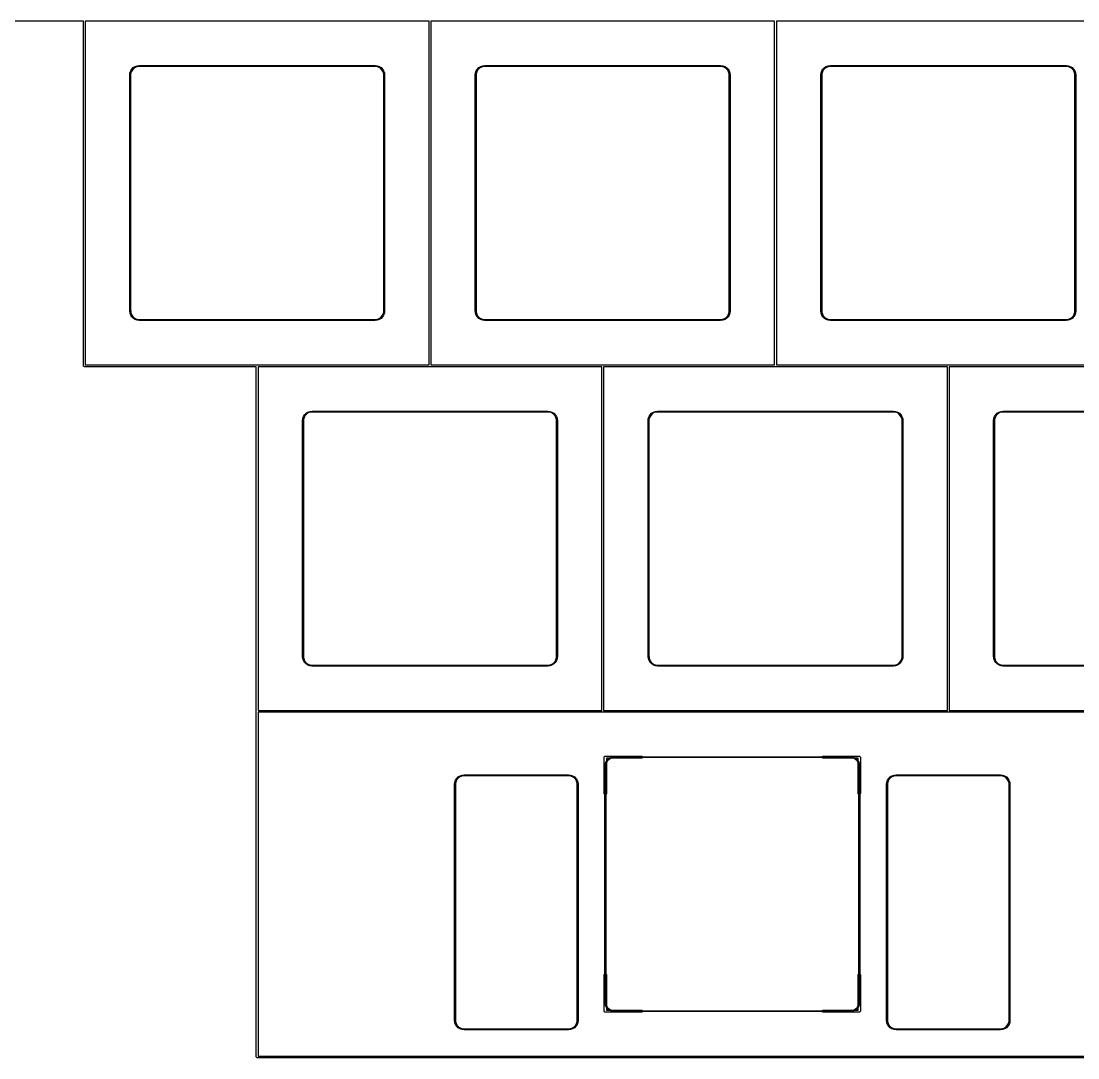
# Model space of a CAD drawing. Extents: x 116 to 435, y -379 to -284.
# Drawn here: x 255.4 to 313.7, y -379.2 to -322.1 of the extents above; entities that cross this region are included whole.
import ezdxf

# ---------------------------------------------------------------- set-up
doc = ezdxf.new("R2010")
doc.units = 0
doc.layers.add('BLACK', color=7, linetype='CONTINUOUS')

msp = doc.modelspace()

# ---------------------------------------------------------------- linework, layer by layer
at = {"layer": 'BLACK', "linetype": 'CONTINUOUS'}
for p, q in [((258.856099, -322.099286), (254.143599, -322.099286)), ((258.856099, -341.099286), (258.856099, -322.099286)), ((258.956099, -322.099286), (258.956099, -341.049286)), ((273.193599, -322.099286), (258.956099, -322.099286)), ((277.906099, -322.099286), (273.193599, -322.099286)), ((277.906099, -341.049286), (277.906099, -322.099286)), ((278.006099, -322.099286), (278.006099, -341.049286)), ((292.243599, -322.099286), (278.006099, -322.099286)), ((296.956099, -322.099286), (292.243599, -322.099286)), ((296.956099, -341.049286), (296.956099, -322.099286)), ((297.056099, -322.099286), (297.056099, -341.049286)), ((311.293599, -322.099286), (297.056099, -322.099286)), ((316.006099, -322.099286), (311.293599, -322.099286)), ((261.406099, -325.074285), (261.419265, -324.957464)), ((261.419265, -324.957464), (261.458095, -324.846501)), ((261.4561, -325.011753), (261.456099, -325.074285)), ((261.488473, -324.890947), (261.4561, -325.011753)), ((261.458095, -324.846501), (261.520643, -324.746961)), ((261.551009, -324.782637), (261.488473, -324.890947)), ((261.520643, -324.746961), (261.603772, -324.663834)), ((261.639446, -324.694201), (261.551009, -324.782637)), ((261.603772, -324.663834), (261.703314, -324.601289)), ((261.747759, -324.631668), (261.639446, -324.694201)), ((261.703314, -324.601289), (261.814277, -324.562462)), ((261.868565, -324.599299), (261.747759, -324.631668)), ((261.814277, -324.562462), (261.930948, -324.549315)), ((261.931099, -324.599299), (261.868565, -324.599299)), ((261.930948, -324.549315), (261.931099, -324.549286)), ((261.931099, -324.549286), (274.931099, -324.549286)), ((261.931099, -324.599286), (261.931099, -324.599299)), ((274.931099, -324.599286), (261.931099, -324.599286)), ((274.931099, -324.549286), (275.047924, -324.562449)), ((274.993635, -324.599286), (274.931099, -324.599286)), ((275.114445, -324.631656), (274.993635, -324.599286)), ((275.047924, -324.562449), (275.158891, -324.601277)), ((275.222761, -324.69419), (275.114445, -324.631656)), ((275.158891, -324.601277), (275.258435, -324.663823)), ((275.311201, -324.782628), (275.222761, -324.69419)), ((275.258435, -324.663823), (275.341567, -324.746952)), ((275.373739, -324.890942), (275.311201, -324.782628)), ((275.341567, -324.746952), (275.404117, -324.846495)), ((275.406113, -325.011751), (275.373739, -324.890942)), ((275.404117, -324.846495), (275.442948, -324.957461)), ((275.406113, -325.07421), (275.406113, -325.011751)), ((275.442948, -324.957461), (275.456114, -325.074285)), ((280.456099, -325.074285), (280.469265, -324.957464)), ((280.469265, -324.957464), (280.508095, -324.846501)), ((280.5061, -325.011753), (280.506099, -325.074285)), ((280.538473, -324.890947), (280.5061, -325.011753)), ((280.508095, -324.846501), (280.570643, -324.746961)), ((280.601009, -324.782637), (280.538473, -324.890947)), ((280.570643, -324.746961), (280.653772, -324.663834)), ((280.689446, -324.694201), (280.601009, -324.782637)), ((280.653772, -324.663834), (280.753314, -324.601289)), ((280.797759, -324.631668), (280.689446, -324.694201)), ((280.753314, -324.601289), (280.864277, -324.562462)), ((280.918565, -324.599299), (280.797759, -324.631668)), ((280.864277, -324.562462), (280.980948, -324.549315)), ((280.981099, -324.599299), (280.918565, -324.599299)), ((280.980948, -324.549315), (280.981099, -324.549286)), ((280.981099, -324.549286), (293.981099, -324.549286)), ((280.981099, -324.599286), (280.981099, -324.599299)), ((293.981099, -324.599286), (280.981099, -324.599286)), ((293.981099, -324.549286), (294.097924, -324.562449)), ((294.043635, -324.599286), (293.981099, -324.599286)), ((294.164445, -324.631656), (294.043635, -324.599286)), ((294.097924, -324.562449), (294.208891, -324.601277)), ((294.272761, -324.69419), (294.164445, -324.631656)), ((294.208891, -324.601277), (294.308435, -324.663823)), ((294.361201, -324.782628), (294.272761, -324.69419)), ((294.308435, -324.663823), (294.391567, -324.746952)), ((294.423739, -324.890942), (294.361201, -324.782628)), ((294.391567, -324.746952), (294.454117, -324.846495)), ((294.456113, -325.011751), (294.423739, -324.890942)), ((294.454117, -324.846495), (294.492948, -324.957461)), ((294.456113, -325.07421), (294.456113, -325.011751)), ((294.492948, -324.957461), (294.506114, -325.074285)), ((299.506099, -325.074285), (299.519265, -324.957464)), ((299.519265, -324.957464), (299.558095, -324.846501)), ((299.5561, -325.011753), (299.556099, -325.074285)), ((299.588473, -324.890947), (299.5561, -325.011753)), ((299.558095, -324.846501), (299.620643, -324.746961)), ((299.651009, -324.782637), (299.588473, -324.890947)), ((299.620643, -324.746961), (299.703772, -324.663834)), ((299.739446, -324.694201), (299.651009, -324.782637)), ((299.703772, -324.663834), (299.803314, -324.601289)), ((299.847759, -324.631668), (299.739446, -324.694201)), ((299.803314, -324.601289), (299.914277, -324.562462)), ((299.968565, -324.599299), (299.847759, -324.631668)), ((299.914277, -324.562462), (300.030948, -324.549315)), ((300.031099, -324.599299), (299.968565, -324.599299)), ((300.030948, -324.549315), (300.031099, -324.549286)), ((300.031099, -324.549286), (313.031099, -324.549286)), ((300.031099, -324.599286), (300.031099, -324.599299)), ((313.031099, -324.599286), (300.031099, -324.599286)), ((313.031099, -324.549286), (313.147924, -324.562449)), ((313.093635, -324.599286), (313.031099, -324.599286)), ((313.214445, -324.631656), (313.093635, -324.599286)), ((313.147924, -324.562449), (313.258891, -324.601277)), ((313.322761, -324.69419), (313.214445, -324.631656)), ((313.258891, -324.601277), (313.358435, -324.663823)), ((313.411201, -324.782628), (313.322761, -324.69419)), ((313.358435, -324.663823), (313.441567, -324.746952)), ((313.473739, -324.890942), (313.411201, -324.782628)), ((313.441567, -324.746952), (313.504117, -324.846495)), ((313.506113, -325.011751), (313.473739, -324.890942)), ((313.504117, -324.846495), (313.542948, -324.957461)), ((313.506113, -325.07421), (313.506113, -325.011751)), ((313.542948, -324.957461), (313.556114, -325.074285)), ((261.406099, -325.074286), (261.406099, -325.074285)), ((261.406099, -338.074286), (261.406099, -325.074286)), ((261.456099, -325.074285), (261.456099, -325.074286)), ((261.456099, -325.074286), (261.456099, -338.064663)), ((275.406099, -325.074286), (275.406113, -325.07421)), ((275.406099, -338.074286), (275.406099, -325.074286)), ((275.456114, -325.074285), (275.456099, -325.074285)), ((275.456099, -325.074285), (275.456099, -325.074286)), ((275.456099, -325.074286), (275.456099, -338.074285)), ((280.456099, -325.074286), (280.456099, -325.074285)), ((280.456099, -338.074286), (280.456099, -325.074286)), ((280.506099, -325.074285), (280.506099, -325.074286)), ((280.506099, -325.074286), (280.506099, -338.064663)), ((294.456099, -325.074286), (294.456113, -325.07421)), ((294.456099, -338.074286), (294.456099, -325.074286)), ((294.506114, -325.074285), (294.506099, -325.074285)), ((294.506099, -325.074285), (294.506099, -325.074286)), ((294.506099, -325.074286), (294.506099, -338.074285)), ((299.506099, -325.074286), (299.506099, -325.074285)), ((299.506099, -338.074286), (299.506099, -325.074286)), ((299.556099, -325.074285), (299.556099, -325.074286)), ((299.556099, -325.074286), (299.556099, -338.064663)), ((313.506099, -325.074286), (313.506113, -325.07421)), ((313.506099, -338.074286), (313.506099, -325.074286)), ((313.556114, -325.074285), (313.556099, -325.074285)), ((313.556099, -325.074285), (313.556099, -325.074286)), ((313.556099, -325.074286), (313.556099, -338.074285)), ((261.408002, -338.083853), (261.406099, -338.074286)), ((261.410403, -338.086254), (261.408002, -338.083853)), ((261.422085, -338.189985), (261.410403, -338.086254)), ((261.460904, -338.300946), (261.422085, -338.189985)), ((261.456099, -338.064663), (261.458863, -338.073171)), ((261.458863, -338.073171), (261.45893, -338.073172)), ((261.45893, -338.073172), (261.458927, -338.135702)), ((261.458927, -338.135702), (261.491287, -338.256503)), ((261.52344, -338.400486), (261.460904, -338.300946)), ((261.491287, -338.256503), (261.553811, -338.364813)), ((261.606559, -338.483616), (261.52344, -338.400486)), ((261.553811, -338.364813), (261.642236, -338.45325)), ((261.642236, -338.45325), (261.750537, -338.515788)), ((275.114445, -338.516928), (275.22276, -338.454391)), ((275.22276, -338.454391), (275.311199, -338.36595)), ((275.341566, -338.401625), (275.258436, -338.484757)), ((275.311199, -338.36595), (275.373733, -338.257634)), ((275.404112, -338.302079), (275.341566, -338.401625)), ((275.373733, -338.257634), (275.406101, -338.136823)), ((275.442939, -338.191111), (275.404112, -338.302079)), ((275.406099, -338.074287), (275.406099, -338.074286)), ((275.406101, -338.136823), (275.406099, -338.074287)), ((275.456099, -338.074285), (275.442939, -338.191111)), ((280.458002, -338.083853), (280.456099, -338.074286)), ((280.460403, -338.086254), (280.458002, -338.083853)), ((280.472085, -338.189985), (280.460403, -338.086254)), ((280.510904, -338.300946), (280.472085, -338.189985)), ((280.506099, -338.064663), (280.508863, -338.073171)), ((280.508863, -338.073171), (280.50893, -338.073172)), ((280.50893, -338.073172), (280.508927, -338.135702)), ((280.508927, -338.135702), (280.541287, -338.256503)), ((280.57344, -338.400486), (280.510904, -338.300946)), ((280.541287, -338.256503), (280.603811, -338.364813)), ((280.656559, -338.483616), (280.57344, -338.400486)), ((280.603811, -338.364813), (280.692236, -338.45325)), ((280.692236, -338.45325), (280.800537, -338.515788)), ((294.164445, -338.516928), (294.27276, -338.454391)), ((294.27276, -338.454391), (294.361199, -338.36595)), ((294.391566, -338.401625), (294.308436, -338.484757)), ((294.361199, -338.36595), (294.423733, -338.257634)), ((294.454112, -338.302079), (294.391566, -338.401625)), ((294.423733, -338.257634), (294.456101, -338.136823)), ((294.492939, -338.191111), (294.454112, -338.302079)), ((294.456099, -338.074287), (294.456099, -338.074286)), ((294.456101, -338.136823), (294.456099, -338.074287)), ((294.506099, -338.074285), (294.492939, -338.191111)), ((299.508002, -338.083853), (299.506099, -338.074286)), ((299.510403, -338.086254), (299.508002, -338.083853)), ((299.522085, -338.189985), (299.510403, -338.086254)), ((299.560904, -338.300946), (299.522085, -338.189985)), ((299.556099, -338.064663), (299.558863, -338.073171)), ((299.558863, -338.073171), (299.55893, -338.073172)), ((299.55893, -338.073172), (299.558927, -338.135702)), ((299.558927, -338.135702), (299.591287, -338.256503)), ((299.62344, -338.400486), (299.560904, -338.300946)), ((299.591287, -338.256503), (299.653811, -338.364813)), ((299.706559, -338.483616), (299.62344, -338.400486)), ((299.653811, -338.364813), (299.742236, -338.45325)), ((299.742236, -338.45325), (299.850537, -338.515788)), ((313.214445, -338.516928), (313.32276, -338.454391)), ((313.32276, -338.454391), (313.411199, -338.36595)), ((313.441566, -338.401625), (313.358436, -338.484757)), ((313.411199, -338.36595), (313.473733, -338.257634)), ((313.504112, -338.302079), (313.441566, -338.401625)), ((313.473733, -338.257634), (313.506101, -338.136823)), ((313.542939, -338.191111), (313.504112, -338.302079)), ((313.506099, -338.074287), (313.506099, -338.074286)), ((313.506101, -338.136823), (313.506099, -338.074287)), ((313.556099, -338.074285), (313.542939, -338.191111)), ((261.706091, -338.546166), (261.606559, -338.483616)), ((261.817046, -338.584999), (261.706091, -338.546166)), ((261.750537, -338.515788), (261.871334, -338.548165)), ((261.920852, -338.596703), (261.817046, -338.584999)), ((261.871334, -338.548165), (261.933865, -338.54817)), ((261.921532, -338.597383), (261.920852, -338.596703)), ((261.931099, -338.599286), (261.921532, -338.597383)), ((274.931099, -338.599286), (261.931099, -338.599286)), ((261.933865, -338.54817), (261.937299, -338.549286)), ((261.937299, -338.549286), (274.931099, -338.549286)), ((274.931099, -338.549286), (274.931164, -338.549299)), ((275.047924, -338.586136), (274.931099, -338.599299)), ((274.931099, -338.599299), (274.931099, -338.599286)), ((274.931164, -338.549299), (274.993635, -338.549299)), ((274.993635, -338.549299), (275.114445, -338.516928)), ((275.158892, -338.547306), (275.047924, -338.586136)), ((275.258436, -338.484757), (275.158892, -338.547306)), ((280.756091, -338.546166), (280.656559, -338.483616)), ((280.867046, -338.584999), (280.756091, -338.546166)), ((280.800537, -338.515788), (280.921334, -338.548165)), ((280.970852, -338.596703), (280.867046, -338.584999)), ((280.921334, -338.548165), (280.983865, -338.54817)), ((280.971532, -338.597383), (280.970852, -338.596703)), ((280.981099, -338.599286), (280.971532, -338.597383)), ((293.981099, -338.599286), (280.981099, -338.599286)), ((280.983865, -338.54817), (280.987299, -338.549286)), ((280.987299, -338.549286), (293.981099, -338.549286)), ((293.981099, -338.549286), (293.981164, -338.549299)), ((294.097924, -338.586136), (293.981099, -338.599299)), ((293.981099, -338.599299), (293.981099, -338.599286)), ((293.981164, -338.549299), (294.043635, -338.549299)), ((294.043635, -338.549299), (294.164445, -338.516928)), ((294.208892, -338.547306), (294.097924, -338.586136)), ((294.308436, -338.484757), (294.208892, -338.547306)), ((299.806091, -338.546166), (299.706559, -338.483616)), ((299.917046, -338.584999), (299.806091, -338.546166)), ((299.850537, -338.515788), (299.971334, -338.548165)), ((300.020852, -338.596703), (299.917046, -338.584999)), ((299.971334, -338.548165), (300.033865, -338.54817)), ((300.021532, -338.597383), (300.020852, -338.596703)), ((300.031099, -338.599286), (300.021532, -338.597383)), ((313.031099, -338.599286), (300.031099, -338.599286)), ((300.033865, -338.54817), (300.037299, -338.549286)), ((300.037299, -338.549286), (313.031099, -338.549286)), ((313.031099, -338.549286), (313.031164, -338.549299)), ((313.147924, -338.586136), (313.031099, -338.599299)), ((313.031099, -338.599299), (313.031099, -338.599286)), ((313.031164, -338.549299), (313.093635, -338.549299)), ((313.093635, -338.549299), (313.214445, -338.516928)), ((313.258892, -338.547306), (313.147924, -338.586136)), ((313.358436, -338.484757), (313.258892, -338.547306)), ((258.859905, -341.11842), (258.856099, -341.099286)), ((258.886965, -341.14548), (258.859905, -341.11842)), ((258.906099, -341.149286), (258.886965, -341.14548)), ((268.381099, -341.149286), (258.906099, -341.149286)), ((258.956099, -341.049286), (277.906099, -341.049286)), ((268.381099, -360.149286), (268.381099, -341.149286)), ((268.481099, -341.149286), (268.481099, -360.099286)), ((277.956099, -341.149286), (268.481099, -341.149286)), ((287.431099, -341.149286), (277.956099, -341.149286)), ((278.006099, -341.049286), (287.481099, -341.049286)), ((287.431099, -360.099286), (287.431099, -341.149286)), ((287.481099, -341.049286), (296.956099, -341.049286)), ((287.531099, -341.149286), (287.531099, -360.099286)), ((297.006099, -341.149286), (287.531099, -341.149286)), ((306.481099, -341.149286), (297.006099, -341.149286)), ((297.056099, -341.049286), (306.531099, -341.049286)), ((306.481099, -360.099286), (306.481099, -341.149286)), ((306.531099, -341.049286), (316.006099, -341.049286)), ((306.581099, -341.149286), (306.581099, -360.099286)), ((316.056099, -341.149286), (306.581099, -341.149286)), ((271.128772, -343.713834), (271.228314, -343.651289)), ((271.272759, -343.681668), (271.164446, -343.744201)), ((271.228314, -343.651289), (271.339277, -343.612462)), ((271.393565, -343.649299), (271.272759, -343.681668)), ((271.339277, -343.612462), (271.455948, -343.599315)), ((271.456099, -343.649299), (271.393565, -343.649299)), ((271.455948, -343.599315), (271.456099, -343.599286)), ((271.456099, -343.599286), (284.456099, -343.599286)), ((271.456099, -343.649286), (271.456099, -343.649299)), ((284.456099, -343.649286), (271.456099, -343.649286)), ((284.456099, -343.599286), (284.572924, -343.612449)), ((284.518635, -343.649286), (284.456099, -343.649286)), ((284.639445, -343.681656), (284.518635, -343.649286)), ((284.572924, -343.612449), (284.683891, -343.651277)), ((284.747761, -343.74419), (284.639445, -343.681656)), ((284.683891, -343.651277), (284.783435, -343.713823)), ((290.178772, -343.713834), (290.278314, -343.651289)), ((290.322759, -343.681668), (290.214446, -343.744201)), ((290.278314, -343.651289), (290.389277, -343.612462)), ((290.443565, -343.649299), (290.322759, -343.681668)), ((290.389277, -343.612462), (290.505948, -343.599315)), ((290.506099, -343.649299), (290.443565, -343.649299)), ((290.505948, -343.599315), (290.506099, -343.599286)), ((290.506099, -343.599286), (303.506099, -343.599286)), ((290.506099, -343.649286), (290.506099, -343.649299)), ((303.506099, -343.649286), (290.506099, -343.649286)), ((303.506099, -343.599286), (303.622924, -343.612449)), ((303.568635, -343.649286), (303.506099, -343.649286)), ((303.689445, -343.681656), (303.568635, -343.649286)), ((303.622924, -343.612449), (303.733891, -343.651277)), ((303.797761, -343.74419), (303.689445, -343.681656)), ((303.733891, -343.651277), (303.833435, -343.713823)), ((309.228772, -343.713834), (309.328314, -343.651289)), ((309.372759, -343.681668), (309.264446, -343.744201)), ((309.328314, -343.651289), (309.439277, -343.612462)), ((309.493565, -343.649299), (309.372759, -343.681668)), ((309.439277, -343.612462), (309.555948, -343.599315)), ((309.556099, -343.649299), (309.493565, -343.649299)), ((309.555948, -343.599315), (309.556099, -343.599286)), ((309.556099, -343.599286), (322.556099, -343.599286)), ((309.556099, -343.649286), (309.556099, -343.649299)), ((322.556099, -343.649286), (309.556099, -343.649286)), ((270.931099, -344.124285), (270.944265, -344.007464)), ((270.931099, -344.124286), (270.931099, -344.124285)), ((270.931099, -357.124286), (270.931099, -344.124286)), ((270.944265, -344.007464), (270.983095, -343.896501)), ((270.9811, -344.061753), (270.981099, -344.124285)), ((270.981099, -344.124285), (270.981099, -344.124286)), ((270.981099, -344.124286), (270.981099, -357.114663)), ((271.013473, -343.940947), (270.9811, -344.061753)), ((270.983095, -343.896501), (271.045643, -343.796961)), ((271.076009, -343.832637), (271.013473, -343.940947)), ((271.045643, -343.796961), (271.128772, -343.713834)), ((271.164446, -343.744201), (271.076009, -343.832637)), ((284.836201, -343.832628), (284.747761, -343.74419)), ((284.783435, -343.713823), (284.866567, -343.796952)), ((284.898739, -343.940942), (284.836201, -343.832628)), ((284.866567, -343.796952), (284.929117, -343.896495)), ((284.931113, -344.061751), (284.898739, -343.940942)), ((284.929117, -343.896495), (284.967948, -344.007461)), ((284.931099, -344.124286), (284.931113, -344.12421)), ((284.931099, -357.124286), (284.931099, -344.124286)), ((284.931113, -344.12421), (284.931113, -344.061751)), ((284.967948, -344.007461), (284.981114, -344.124285)), ((284.981114, -344.124285), (284.981099, -344.124285)), ((284.981099, -344.124285), (284.981099, -344.124286)), ((284.981099, -344.124286), (284.981099, -357.124285)), ((289.981099, -344.124285), (289.994265, -344.007464)), ((289.981099, -344.124286), (289.981099, -344.124285)), ((289.981099, -357.124286), (289.981099, -344.124286)), ((289.994265, -344.007464), (290.033095, -343.896501)), ((290.0311, -344.061753), (290.031099, -344.124285)), ((290.031099, -344.124285), (290.031099, -344.124286)), ((290.031099, -344.124286), (290.031099, -357.114663)), ((290.063473, -343.940947), (290.0311, -344.061753)), ((290.033095, -343.896501), (290.095643, -343.796961)), ((290.126009, -343.832637), (290.063473, -343.940947)), ((290.095643, -343.796961), (290.178772, -343.713834)), ((290.214446, -343.744201), (290.126009, -343.832637)), ((303.886201, -343.832628), (303.797761, -343.74419)), ((303.833435, -343.713823), (303.916567, -343.796952)), ((303.948739, -343.940942), (303.886201, -343.832628)), ((303.916567, -343.796952), (303.979117, -343.896495)), ((303.981113, -344.061751), (303.948739, -343.940942)), ((303.979117, -343.896495), (304.017948, -344.007461)), ((303.981099, -344.124286), (303.981113, -344.12421)), ((303.981099, -357.124286), (303.981099, -344.124286)), ((303.981113, -344.12421), (303.981113, -344.061751)), ((304.017948, -344.007461), (304.031114, -344.124285)), ((304.031114, -344.124285), (304.031099, -344.124285)), ((304.031099, -344.124285), (304.031099, -344.124286)), ((304.031099, -344.124286), (304.031099, -357.124285)), ((309.031099, -344.124285), (309.044265, -344.007464)), ((309.031099, -344.124286), (309.031099, -344.124285)), ((309.031099, -357.124286), (309.031099, -344.124286)), ((309.044265, -344.007464), (309.083095, -343.896501)), ((309.0811, -344.061753), (309.081099, -344.124285)), ((309.081099, -344.124285), (309.081099, -344.124286)), ((309.081099, -344.124286), (309.081099, -357.114663)), ((309.113473, -343.940947), (309.0811, -344.061753)), ((309.083095, -343.896501), (309.145643, -343.796961)), ((309.176009, -343.832637), (309.113473, -343.940947)), ((309.145643, -343.796961), (309.228772, -343.713834)), ((309.264446, -343.744201), (309.176009, -343.832637)), ((270.933002, -357.133853), (270.931099, -357.124286)), ((270.935403, -357.136254), (270.933002, -357.133853)), ((270.947085, -357.239985), (270.935403, -357.136254)), ((270.985904, -357.350946), (270.947085, -357.239985)), ((270.981099, -357.114663), (270.983863, -357.123171)), ((270.983863, -357.123171), (270.98393, -357.123172)), ((270.98393, -357.123172), (270.983927, -357.185702)), ((270.983927, -357.185702), (271.016287, -357.306503)), ((271.04844, -357.450486), (270.985904, -357.350946)), ((271.016287, -357.306503), (271.078811, -357.414813)), ((271.131559, -357.533616), (271.04844, -357.450486)), ((271.078811, -357.414813), (271.167236, -357.50325)), ((271.231091, -357.596166), (271.131559, -357.533616)), ((271.167236, -357.50325), (271.275537, -357.565788)), ((271.342046, -357.634999), (271.231091, -357.596166)), ((271.275537, -357.565788), (271.396334, -357.598165)), ((271.445852, -357.646703), (271.342046, -357.634999)), ((271.396334, -357.598165), (271.458865, -357.59817)), ((271.446532, -357.647383), (271.445852, -357.646703)), ((271.456099, -357.649286), (271.446532, -357.647383)), ((284.456099, -357.649286), (271.456099, -357.649286)), ((271.458865, -357.59817), (271.462299, -357.599286)), ((271.462299, -357.599286), (284.456099, -357.599286)), ((284.456099, -357.599286), (284.456164, -357.599299)), ((284.572924, -357.636136), (284.456099, -357.649299)), ((284.456099, -357.649299), (284.456099, -357.649286)), ((284.456164, -357.599299), (284.518635, -357.599299)), ((284.518635, -357.599299), (284.639445, -357.566928)), ((284.683892, -357.597306), (284.572924, -357.636136)), ((284.639445, -357.566928), (284.74776, -357.504391)), ((284.783436, -357.534757), (284.683892, -357.597306)), ((284.74776, -357.504391), (284.836199, -357.41595)), ((284.866566, -357.451625), (284.783436, -357.534757)), ((284.836199, -357.41595), (284.898733, -357.307634)), ((284.929112, -357.352079), (284.866566, -357.451625)), ((284.898733, -357.307634), (284.931101, -357.186823)), ((284.967939, -357.241111), (284.929112, -357.352079)), ((284.931099, -357.124287), (284.931099, -357.124286)), ((284.931101, -357.186823), (284.931099, -357.124287)), ((284.981099, -357.124285), (284.967939, -357.241111)), ((289.983002, -357.133853), (289.981099, -357.124286)), ((289.985403, -357.136254), (289.983002, -357.133853)), ((289.997085, -357.239985), (289.985403, -357.136254)), ((290.035904, -357.350946), (289.997085, -357.239985)), ((290.031099, -357.114663), (290.033863, -357.123171)), ((290.033863, -357.123171), (290.03393, -357.123172)), ((290.03393, -357.123172), (290.033927, -357.185702)), ((290.033927, -357.185702), (290.066287, -357.306503)), ((290.09844, -357.450486), (290.035904, -357.350946)), ((290.066287, -357.306503), (290.128811, -357.414813)), ((290.181559, -357.533616), (290.09844, -357.450486)), ((290.128811, -357.414813), (290.217236, -357.50325)), ((290.281091, -357.596166), (290.181559, -357.533616)), ((290.217236, -357.50325), (290.325537, -357.565788)), ((290.392046, -357.634999), (290.281091, -357.596166)), ((290.325537, -357.565788), (290.446334, -357.598165)), ((290.495852, -357.646703), (290.392046, -357.634999)), ((290.446334, -357.598165), (290.508865, -357.59817)), ((290.496532, -357.647383), (290.495852, -357.646703)), ((290.506099, -357.649286), (290.496532, -357.647383)), ((303.506099, -357.649286), (290.506099, -357.649286)), ((290.508865, -357.59817), (290.512299, -357.599286)), ((290.512299, -357.599286), (303.506099, -357.599286)), ((303.506099, -357.599286), (303.506164, -357.599299)), ((303.622924, -357.636136), (303.506099, -357.649299)), ((303.506099, -357.649299), (303.506099, -357.649286)), ((303.506164, -357.599299), (303.568635, -357.599299)), ((303.568635, -357.599299), (303.689445, -357.566928)), ((303.733892, -357.597306), (303.622924, -357.636136)), ((303.689445, -357.566928), (303.79776, -357.504391)), ((303.833436, -357.534757), (303.733892, -357.597306)), ((303.79776, -357.504391), (303.886199, -357.41595)), ((303.916566, -357.451625), (303.833436, -357.534757)), ((303.886199, -357.41595), (303.948733, -357.307634)), ((303.979112, -357.352079), (303.916566, -357.451625)), ((303.948733, -357.307634), (303.981101, -357.186823)), ((304.017939, -357.241111), (303.979112, -357.352079)), ((303.981099, -357.124287), (303.981099, -357.124286)), ((303.981101, -357.186823), (303.981099, -357.124287)), ((304.031099, -357.124285), (304.017939, -357.241111)), ((309.033002, -357.133853), (309.031099, -357.124286)), ((309.035403, -357.136254), (309.033002, -357.133853)), ((309.047085, -357.239985), (309.035403, -357.136254)), ((309.085904, -357.350946), (309.047085, -357.239985)), ((309.081099, -357.114663), (309.083863, -357.123171)), ((309.083863, -357.123171), (309.08393, -357.123172)), ((309.08393, -357.123172), (309.083927, -357.185702)), ((309.083927, -357.185702), (309.116287, -357.306503)), ((309.14844, -357.450486), (309.085904, -357.350946)), ((309.116287, -357.306503), (309.178811, -357.414813)), ((309.231559, -357.533616), (309.14844, -357.450486)), ((309.178811, -357.414813), (309.267236, -357.50325)), ((309.331091, -357.596166), (309.231559, -357.533616)), ((309.267236, -357.50325), (309.375537, -357.565788)), ((309.442046, -357.634999), (309.331091, -357.596166)), ((309.375537, -357.565788), (309.496334, -357.598165)), ((309.545852, -357.646703), (309.442046, -357.634999)), ((309.496334, -357.598165), (309.558865, -357.59817)), ((309.546532, -357.647383), (309.545852, -357.646703)), ((309.556099, -357.649286), (309.546532, -357.647383)), ((322.556099, -357.649286), (309.556099, -357.649286)), ((309.558865, -357.59817), (309.562299, -357.599286)), ((309.562299, -357.599286), (322.556099, -357.599286)), ((268.381099, -379.199286), (268.381099, -360.149286)), ((268.481099, -360.099286), (287.431099, -360.099286)), ((268.481099, -360.199286), (268.481099, -379.149286)), ((287.481099, -360.199286), (268.481099, -360.199286)), ((306.531099, -360.199286), (287.481099, -360.199286)), ((287.531099, -360.099286), (306.481099, -360.099286)), ((320.768599, -360.199286), (306.531099, -360.199286)), ((306.581099, -360.099286), (320.818599, -360.099286)), ((287.564849, -362.674286), (287.569416, -362.651325)), ((287.564849, -364.674286), (287.564849, -362.674286)), ((287.569416, -362.651325), (287.601888, -362.618853)), ((287.601888, -362.618853), (287.624849, -362.614286)), ((287.624849, -362.614286), (289.624849, -362.614286)), ((287.651843, -362.946493), (287.71439, -362.846947)), ((287.744757, -362.882622), (287.682222, -362.990939)), ((289.624849, -362.734286), (287.684849, -362.734286)), ((287.684849, -362.734286), (287.684849, -364.674286)), ((287.71439, -362.846947), (287.797517, -362.763814)), ((287.833194, -362.794179), (287.744757, -362.882622)), ((287.797517, -362.763814), (287.897058, -362.70126)), ((287.941506, -362.731636), (287.833194, -362.794179)), ((287.897058, -362.70126), (288.008022, -362.662423)), ((288.062315, -362.699255), (287.941506, -362.731636)), ((288.008022, -362.662423), (288.124846, -362.649249)), ((288.124663, -362.699249), (288.062315, -362.699255)), ((288.124849, -362.699286), (288.124663, -362.699249)), ((288.124846, -362.649249), (288.124846, -362.649286)), ((288.124846, -362.649286), (288.124847, -362.649286)), ((288.124847, -362.649286), (288.124849, -362.649286)), ((288.124849, -362.649286), (301.124849, -362.649286)), ((288.124852, -362.699286), (288.124849, -362.699286)), ((301.124849, -362.699286), (288.124852, -362.699286)), ((289.624849, -362.614286), (289.64781, -362.618853)), ((289.64781, -362.729719), (289.624849, -362.734286)), ((289.64781, -362.618853), (289.680282, -362.651325)), ((289.680282, -362.697247), (289.64781, -362.729719)), ((289.680282, -362.651325), (289.680282, -362.697247)), ((299.569416, -362.651325), (299.601888, -362.618853)), ((299.569416, -362.697247), (299.569416, -362.651325)), ((299.601888, -362.729719), (299.569416, -362.697247)), ((299.601888, -362.618853), (299.624849, -362.614286)), ((299.624849, -362.734286), (299.601888, -362.729719)), ((299.624849, -362.614286), (301.624849, -362.614286)), ((301.564849, -362.734286), (299.624849, -362.734286)), ((301.124849, -362.649286), (301.124852, -362.649286)), ((301.12485, -362.699285), (301.124849, -362.699286)), ((301.124852, -362.699286), (301.12485, -362.699285)), ((301.124852, -362.649286), (301.24168, -362.662439)), ((301.187391, -362.69928), (301.124852, -362.699286)), ((301.308212, -362.731642), (301.187391, -362.69928)), ((301.24168, -362.662439), (301.352657, -362.70126)), ((301.416538, -362.794173), (301.308212, -362.731642)), ((301.352657, -362.70126), (301.452212, -362.763805)), ((301.504989, -362.882612), (301.416538, -362.794173)), ((301.452212, -362.763805), (301.535353, -362.846935)), ((301.567534, -362.990931), (301.504989, -362.882612)), ((301.535353, -362.846935), (301.59791, -362.946482)), ((301.564849, -364.674286), (301.564849, -362.734286)), ((301.624849, -362.614286), (301.64781, -362.618853)), ((301.64781, -362.618853), (301.680282, -362.651325)), ((301.680282, -362.651325), (301.684849, -362.674286)), ((301.684849, -362.674286), (301.684849, -364.674286)), ((287.599849, -363.174285), (287.613014, -363.05746)), ((287.599849, -363.174286), (287.599849, -363.174285)), ((287.599849, -376.174286), (287.599849, -363.174286)), ((287.613014, -363.05746), (287.651843, -362.946493)), ((287.64985, -363.11175), (287.649849, -363.174285)), ((287.649849, -363.174285), (287.649849, -363.174286)), ((287.649849, -363.174286), (287.649849, -376.164664)), ((287.682222, -362.990939), (287.64985, -363.11175)), ((301.599912, -363.111747), (301.567534, -362.990931)), ((301.59791, -362.946482), (301.636746, -363.057454)), ((301.599849, -363.174286), (301.599913, -363.173959)), ((301.599849, -376.174286), (301.599849, -363.174286)), ((301.599913, -363.173959), (301.599912, -363.111747)), ((301.636746, -363.057454), (301.649914, -363.174285)), ((301.649914, -363.174285), (301.649849, -363.174285)), ((301.649849, -363.174285), (301.649849, -363.174286)), ((301.649849, -363.174286), (301.649849, -376.174285)), ((279.318599, -364.174285), (279.331764, -364.057465)), ((279.331764, -364.057465), (279.370595, -363.946502)), ((279.400973, -363.990948), (279.3686, -364.111754)), ((279.370595, -363.946502), (279.433142, -363.846961)), ((279.463509, -363.882637), (279.400973, -363.990948)), ((279.433142, -363.846961), (279.516271, -363.763834)), ((279.551946, -363.794202), (279.463509, -363.882637)), ((279.516271, -363.763834), (279.615813, -363.701289)), ((279.660259, -363.731668), (279.551946, -363.794202)), ((279.615813, -363.701289), (279.726777, -363.662462)), ((279.781065, -363.699299), (279.660259, -363.731668)), ((279.726777, -363.662462), (279.843459, -363.649314)), ((279.843599, -363.699299), (279.781065, -363.699299)), ((279.843459, -363.649314), (279.843599, -363.649287)), ((279.843599, -363.649287), (285.593599, -363.649287)), ((279.843599, -363.699287), (279.843599, -363.699299)), ((285.593599, -363.699287), (279.843599, -363.699287)), ((285.593599, -363.649287), (285.710424, -363.66245)), ((285.656135, -363.699287), (285.593599, -363.699287)), ((285.776945, -363.731657), (285.656135, -363.699287)), ((285.710424, -363.66245), (285.82139, -363.701278)), ((285.88526, -363.794191), (285.776945, -363.731657)), ((285.82139, -363.701278), (285.920935, -363.763824)), ((285.9737, -363.882629), (285.88526, -363.794191)), ((285.920935, -363.763824), (286.004067, -363.846953)), ((286.036238, -363.990943), (285.9737, -363.882629)), ((286.004067, -363.846953), (286.066616, -363.946496)), ((286.068612, -364.111752), (286.036238, -363.990943)), ((286.066616, -363.946496), (286.105447, -364.057462)), ((286.105447, -364.057462), (286.118613, -364.174286)), ((303.131099, -364.174285), (303.144264, -364.057465)), ((303.144264, -364.057465), (303.183095, -363.946502)), ((303.213473, -363.990948), (303.1811, -364.111754)), ((303.183095, -363.946502), (303.245642, -363.846961)), ((303.276009, -363.882637), (303.213473, -363.990948)), ((303.245642, -363.846961), (303.328771, -363.763834)), ((303.364446, -363.794202), (303.276009, -363.882637)), ((303.328771, -363.763834), (303.428313, -363.701289)), ((303.472759, -363.731668), (303.364446, -363.794202)), ((303.428313, -363.701289), (303.539277, -363.662462)), ((303.593565, -363.699299), (303.472759, -363.731668)), ((303.539277, -363.662462), (303.655959, -363.649314)), ((303.656099, -363.699299), (303.593565, -363.699299)), ((303.655959, -363.649314), (303.656099, -363.649287)), ((303.656099, -363.649287), (309.404888, -363.649287)), ((309.404888, -363.699287), (303.656099, -363.699287)), ((303.656099, -363.699287), (303.656099, -363.699299)), ((309.404888, -363.649287), (309.404889, -363.649287)), ((309.404889, -363.699287), (309.404888, -363.699286)), ((309.404888, -363.699286), (309.404888, -363.699287)), ((309.404889, -363.649287), (309.521714, -363.662447)), ((309.467425, -363.699285), (309.404889, -363.699287)), ((309.588237, -363.731654), (309.467425, -363.699285)), ((309.521714, -363.662447), (309.632683, -363.701274)), ((309.696555, -363.794188), (309.588237, -363.731654)), ((309.632683, -363.701274), (309.73223, -363.76382)), ((309.784998, -363.882626), (309.696555, -363.794188)), ((309.73223, -363.76382), (309.815363, -363.846949)), ((309.847537, -363.99094), (309.784998, -363.882626)), ((309.815363, -363.846949), (309.877915, -363.946493)), ((309.879912, -364.111751), (309.847537, -363.99094)), ((309.877915, -363.946493), (309.916747, -364.05746)), ((309.916747, -364.05746), (309.929913, -364.174286)), ((279.318599, -364.174287), (279.318599, -364.174285)), ((279.318599, -377.174287), (279.318599, -364.174287)), ((279.3686, -364.111754), (279.368599, -364.174285)), ((279.368599, -364.174285), (279.368599, -364.174287)), ((279.368599, -364.174287), (279.368599, -377.174287)), ((286.068599, -364.174287), (286.068612, -364.174216)), ((286.068599, -377.174287), (286.068599, -364.174287)), ((286.068612, -364.174216), (286.068612, -364.111752)), ((286.118613, -364.174286), (286.118599, -364.174286)), ((286.118599, -364.174286), (286.118599, -364.174287)), ((286.118599, -364.174287), (286.118599, -377.174285)), ((287.569416, -364.697247), (287.564849, -364.674286)), ((287.684849, -364.674286), (287.680282, -364.697247)), ((301.569416, -364.697247), (301.564849, -364.674286)), ((301.684849, -364.674286), (301.680282, -364.697247)), ((303.131099, -364.174287), (303.131099, -364.174285)), ((303.131099, -377.174287), (303.131099, -364.174287)), ((303.1811, -364.111754), (303.181099, -364.174285)), ((303.181099, -364.174285), (303.181099, -364.174287)), ((303.181099, -364.174287), (303.181099, -377.174287)), ((309.879888, -364.174289), (309.879912, -364.174163)), ((309.881099, -377.174287), (309.879888, -364.174289)), ((309.879912, -364.174163), (309.879912, -364.111751)), ((309.929913, -364.174286), (309.929888, -364.174286)), ((309.929888, -364.174286), (309.931099, -377.174285)), ((287.601888, -364.729719), (287.569416, -364.697247)), ((287.64781, -364.729719), (287.601888, -364.729719)), ((287.680282, -364.697247), (287.64781, -364.729719)), ((301.601888, -364.729719), (301.569416, -364.697247)), ((301.64781, -364.729719), (301.601888, -364.729719)), ((301.680282, -364.697247), (301.64781, -364.729719)), ((287.564849, -374.674286), (287.569416, -374.651325)), ((287.564849, -376.674286), (287.564849, -374.674286)), ((287.569416, -374.651325), (287.601888, -374.618853)), ((287.601888, -374.618853), (287.64781, -374.618853)), ((287.64781, -374.618853), (287.680282, -374.651325)), ((287.680282, -374.651325), (287.684849, -374.674286)), ((287.684849, -374.674286), (287.684849, -376.614286)), ((301.564849, -374.674286), (301.569416, -374.651325)), ((301.564849, -376.614286), (301.564849, -374.674286)), ((301.569416, -374.651325), (301.601888, -374.618853)), ((301.601888, -374.618853), (301.64781, -374.618853)), ((301.64781, -374.618853), (301.680282, -374.651325)), ((301.680282, -374.651325), (301.684849, -374.674286)), ((301.684849, -374.674286), (301.684849, -376.674286)), ((287.601752, -376.183853), (287.599849, -376.174286)), ((287.604097, -376.186198), (287.601752, -376.183853)), ((287.615787, -376.289992), (287.604097, -376.186198)), ((287.65461, -376.400959), (287.615787, -376.289992)), ((287.649849, -376.164664), (287.652613, -376.173172)), ((287.652613, -376.173172), (287.65263, -376.173172)), ((287.65263, -376.173172), (287.652627, -376.235706)), ((287.652627, -376.235706), (287.684992, -376.356514)), ((301.567481, -376.357625), (301.59985, -376.23682)), ((301.636689, -376.291107), (301.597861, -376.402071)), ((301.599849, -376.174287), (301.599849, -376.174286)), ((301.59985, -376.23682), (301.599849, -376.174287)), ((301.649849, -376.174285), (301.636689, -376.291107)), ((287.569416, -376.697247), (287.564849, -376.674286)), ((287.601888, -376.729719), (287.569416, -376.697247)), ((287.624849, -376.734286), (287.601888, -376.729719)), ((289.624849, -376.734286), (287.624849, -376.734286)), ((287.717154, -376.500504), (287.65461, -376.400959)), ((287.684849, -376.614286), (289.624849, -376.614286)), ((287.684992, -376.356514), (287.747523, -376.464829)), ((287.800282, -376.583635), (287.717154, -376.500504)), ((287.747523, -376.464829), (287.835958, -376.553267)), ((287.899825, -376.646182), (287.800282, -376.583635)), ((287.835958, -376.553267), (287.944271, -376.615802)), ((288.01079, -376.68501), (287.899825, -376.646182)), ((287.944271, -376.615802), (288.065078, -376.648171)), ((288.114603, -376.696704), (288.01079, -376.68501)), ((288.065078, -376.648171), (288.127612, -376.64817)), ((288.115282, -376.697383), (288.114603, -376.696704)), ((288.124849, -376.699286), (288.115282, -376.697383)), ((301.124846, -376.699286), (288.124849, -376.699286)), ((288.127612, -376.64817), (288.131047, -376.649286)), ((288.131047, -376.649286), (301.124849, -376.649286)), ((289.624849, -376.614286), (289.64781, -376.618853)), ((289.64781, -376.729719), (289.624849, -376.734286)), ((289.64781, -376.618853), (289.680282, -376.651325)), ((289.680282, -376.697247), (289.64781, -376.729719)), ((289.680282, -376.651325), (289.680282, -376.697247)), ((299.569416, -376.651325), (299.601888, -376.618853)), ((299.569416, -376.697247), (299.569416, -376.651325)), ((299.601888, -376.729719), (299.569416, -376.697247)), ((299.601888, -376.618853), (299.624849, -376.614286)), ((299.624849, -376.734286), (299.601888, -376.729719)), ((299.624849, -376.614286), (301.564849, -376.614286)), ((301.624849, -376.734286), (299.624849, -376.734286)), ((301.124849, -376.699286), (301.124846, -376.699286)), ((301.124849, -376.649286), (301.12485, -376.649286)), ((301.125281, -376.699199), (301.124849, -376.699286)), ((301.12485, -376.649286), (301.124852, -376.649286)), ((301.124852, -376.649286), (301.124852, -376.649249)), ((301.124852, -376.649249), (301.187385, -376.649254)), ((301.241669, -376.686097), (301.125281, -376.699199)), ((301.187385, -376.649254), (301.308193, -376.616894)), ((301.352636, -376.647277), (301.241669, -376.686097)), ((301.308193, -376.616894), (301.416507, -376.554367)), ((301.452181, -376.584737), (301.352636, -376.647277)), ((301.416507, -376.554367), (301.504946, -376.465935)), ((301.535313, -376.501612), (301.452181, -376.584737)), ((301.504946, -376.465935), (301.567481, -376.357625)), ((301.597861, -376.402071), (301.535313, -376.501612)), ((301.64781, -376.729719), (301.624849, -376.734286)), ((301.680282, -376.697247), (301.64781, -376.729719)), ((301.684849, -376.674286), (301.680282, -376.697247)), ((279.318631, -377.17445), (279.318599, -377.174287)), ((279.331773, -377.291109), (279.318631, -377.17445)), ((279.370599, -377.402074), (279.331773, -377.291109)), ((279.368599, -377.174287), (279.368599, -377.174288)), ((279.368599, -377.174288), (279.368613, -377.174288)), ((279.368613, -377.174288), (279.368611, -377.236822)), ((279.368611, -377.236822), (279.400979, -377.357629)), ((279.433143, -377.501618), (279.370599, -377.402074)), ((279.400979, -377.357629), (279.463511, -377.465943)), ((279.463511, -377.465943), (279.551946, -377.554381)), ((285.88526, -377.554391), (285.973698, -377.465951)), ((285.973698, -377.465951), (286.036232, -377.357634)), ((286.066612, -377.40208), (286.004065, -377.501626)), ((286.036232, -377.357634), (286.068601, -377.236824)), ((286.105439, -377.291112), (286.066612, -377.40208)), ((286.068599, -377.174288), (286.068599, -377.174287)), ((286.068601, -377.236824), (286.068599, -377.174288)), ((286.118599, -377.174286), (286.105439, -377.291112)), ((286.118599, -377.174285), (286.118599, -377.174286)), ((303.131131, -377.17445), (303.131099, -377.174287)), ((303.144273, -377.291109), (303.131131, -377.17445)), ((303.183099, -377.402074), (303.144273, -377.291109)), ((303.181099, -377.174287), (303.181099, -377.174288)), ((303.181099, -377.174288), (303.181113, -377.174288)), ((303.181113, -377.174288), (303.181111, -377.236822)), ((303.181111, -377.236822), (303.213479, -377.357629)), ((303.245643, -377.501618), (303.183099, -377.402074)), ((303.213479, -377.357629), (303.276011, -377.465943)), ((303.276011, -377.465943), (303.364446, -377.554381)), ((309.69776, -377.554391), (309.786198, -377.465951)), ((309.786198, -377.465951), (309.848732, -377.357634)), ((309.879112, -377.40208), (309.816565, -377.501626)), ((309.848732, -377.357634), (309.881101, -377.236824)), ((309.917939, -377.291112), (309.879112, -377.40208)), ((309.881099, -377.174288), (309.881099, -377.174287)), ((309.881101, -377.236824), (309.881099, -377.174288)), ((309.931099, -377.174286), (309.917939, -377.291112)), ((309.931099, -377.174285), (309.931099, -377.174286)), ((279.516271, -377.584747), (279.433143, -377.501618)), ((279.615812, -377.647295), (279.516271, -377.584747)), ((279.551946, -377.554381), (279.660258, -377.616916)), ((279.726777, -377.686124), (279.615812, -377.647295)), ((279.660258, -377.616916), (279.781065, -377.649287)), ((279.843599, -377.699287), (279.726777, -377.686124)), ((279.781065, -377.649287), (279.843599, -377.649287)), ((279.843599, -377.649287), (285.593599, -377.649287)), ((285.593599, -377.699287), (279.843599, -377.699287)), ((285.593599, -377.649287), (285.593659, -377.649299)), ((285.710424, -377.686136), (285.593599, -377.699299)), ((285.593599, -377.699299), (285.593599, -377.699287)), ((285.593659, -377.649299), (285.656135, -377.649299)), ((285.656135, -377.649299), (285.776945, -377.616928)), ((285.821391, -377.647306), (285.710424, -377.686136)), ((285.776945, -377.616928), (285.88526, -377.554391)), ((285.920936, -377.584757), (285.821391, -377.647306)), ((286.004065, -377.501626), (285.920936, -377.584757)), ((303.328771, -377.584747), (303.245643, -377.501618)), ((303.428312, -377.647295), (303.328771, -377.584747)), ((303.364446, -377.554381), (303.472758, -377.616916)), ((303.539277, -377.686124), (303.428312, -377.647295)), ((303.472758, -377.616916), (303.593565, -377.649287)), ((303.656099, -377.699287), (303.539277, -377.686124)), ((303.593565, -377.649287), (303.656099, -377.649287)), ((303.656099, -377.649287), (309.406099, -377.649287)), ((309.406099, -377.699287), (303.656099, -377.699287)), ((309.406099, -377.649287), (309.406159, -377.649299)), ((309.522924, -377.686136), (309.406099, -377.699299)), ((309.406099, -377.699299), (309.406099, -377.699287)), ((309.406159, -377.649299), (309.468635, -377.649299)), ((309.468635, -377.649299), (309.589445, -377.616928)), ((309.633891, -377.647306), (309.522924, -377.686136)), ((309.589445, -377.616928), (309.69776, -377.554391)), ((309.733436, -377.584757), (309.633891, -377.647306)), ((309.816565, -377.501626), (309.733436, -377.584757)), ((268.384905, -379.21842), (268.381099, -379.199286)), ((268.411965, -379.24548), (268.384905, -379.21842)), ((268.431099, -379.249286), (268.411965, -379.24548)), ((268.481099, -379.149286), (320.768599, -379.149286)), ((320.818599, -379.249286), (268.431099, -379.249286))]:
    msp.add_line(p, q, dxfattribs=at)

doc.saveas('drawing.dxf')
